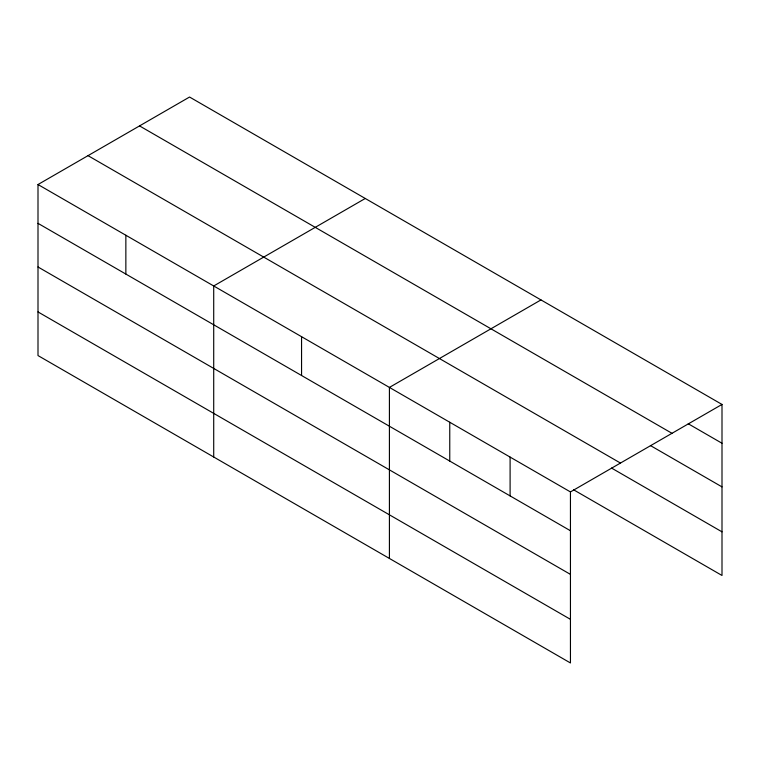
<?xml version="1.0" encoding="UTF-8"?>
<svg xmlns="http://www.w3.org/2000/svg" width="760" height="760" viewBox="0 0 760 760"><rect width="100%" height="100%" fill="white"/><g stroke="black" fill="none" stroke-linecap="round" stroke-linejoin="round"><path stroke-width="1.14" d="M38 184.528L570.447 491.929L570.447 662.967L38 355.566L38 184.528L189.553 97.033L722 404.434L722 575.472L573.695 489.848M365.256 198.474L213.712 285.969L213.712 457.007M540.968 299.915L389.415 387.419L389.415 558.448M570.447 491.929L722 404.434M688.246 423.766L722 443.251M139.536 125.903L671.992 433.314M650.408 445.55L722 486.884M88.008 155.648L620.464 463.058M611.543 468.065L722 531.839M38 223.345L570.447 530.746M38 266.978L570.447 574.38M38 311.933L570.447 619.333M510.103 457.092L510.103 495.909M449.758 422.256L449.758 461.073M301.558 336.69L301.558 375.506M125.856 235.248L125.856 274.065"/></g></svg>
